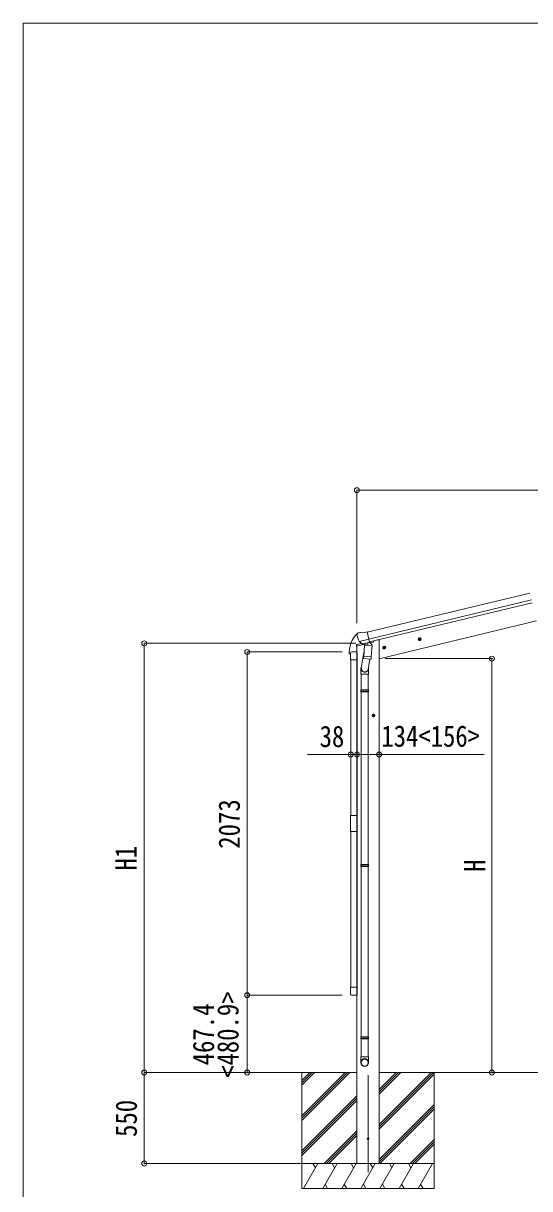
# Model space of a CAD drawing. Units: millimetres at full size, sheet at 1:30. Extents: x -8385 to 8479, y -5853 to 5787.
# Drawn here: x -8385 to -5323, y -1252 to 5787 of the extents above; entities that cross this region are included whole.
import ezdxf
from ezdxf.enums import TextEntityAlignment as Align

# ---------------------------------------------------------------- set-up
doc = ezdxf.new("R2010")
doc.units = ezdxf.units.MM
doc.header["$LTSCALE"] = 30
doc.header["$PDMODE"] = 32
doc.header["$PDSIZE"] = 30
for name, color, linetype, lineweight in [('0-0_0', 7, 'Continuous', 9), ('0-1_本体', 4, 'Continuous', 9), ('0-2_部品', 7, 'Continuous', 9), ('0-8_PARTS2', 2, 'Continuous', 9), ('0-A_寸法', 6, 'Continuous', 9), ('1-1_GLASS', 4, 'Continuous', 9), ('1-2_GLASS_SEAL', 7, 'Continuous', 9), ('1-A', 6, 'Continuous', 9), ('F-0_240', 7, 'Continuous', 9)]:
    doc.layers.add(name, color=color, linetype=linetype, lineweight=lineweight)
doc.styles.add('ＭＳ ゴシック', font='')
doc.styles.get('ＭＳ ゴシック').set_extended_font_data('MS Gothic')

msp = doc.modelspace()

# ---------------------------------------------------------------- linework, layer by layer
at = {"layer": '0-0_0'}
for p, q in [((-6367.93, -550.47), (-6880.15, -550.48)), ((-6700.93, -550.47), (-6700.93, -1250.47)), ((-6700.93, -811.2), (-6440.2, -550.47)), ((-6700.93, -825.34), (-6426.06, -550.47)), ((-6700.93, -839.48), (-6411.91, -550.47)), ((-6700.93, -627.35), (-6624.05, -550.47)), ((-6700.93, -613.21), (-6638.19, -550.47)), ((-6700.93, -599.07), (-6652.33, -550.47)), ((-6233.93, -864.7), (-5919.7, -550.47)), ((-6233.93, -878.84), (-5905.56, -550.47)), ((-6233.93, -680.85), (-6103.55, -550.47)), ((-6233.93, -666.71), (-6117.69, -550.47)), ((-6233.93, -652.57), (-6131.83, -550.47)), ((-6233.93, -550.47), (-1111.11, -550.47)), ((-6233.93, -892.98), (-5900.93, -559.98)), ((-5900.93, -550.47), (-5900.93, -1250.47)), ((-6700.93, -1023.33), (-6367.93, -690.33)), ((-6700.93, -1037.47), (-6367.93, -704.47)), ((-6700.93, -1051.61), (-6367.93, -718.62)), ((-6233.93, -1076.83), (-5900.93, -743.83)), ((-6233.93, -1090.97), (-5900.93, -757.97)), ((-6229.28, -1100.47), (-5900.93, -772.12)), ((-6565.94, -1100.47), (-6367.93, -902.46)), ((-6551.79, -1100.47), (-6367.93, -916.61)), ((-6537.65, -1100.47), (-6367.93, -930.75)), ((-6045.44, -1100.47), (-5900.93, -955.96)), ((-6031.29, -1100.47), (-5900.93, -970.11)), ((-6017.15, -1100.47), (-5900.93, -984.25)), ((-5900.93, -1100.47), (-6700.93, -1100.47)), ((-6690.64, -1250.47), (-6604.04, -1100.47)), ((-6619.04, -1126.45), (-6634.04, -1100.47)), ((-6575.17, -1250.47), (-6488.57, -1100.47)), ((-6503.57, -1126.45), (-6518.57, -1100.47)), ((-6459.7, -1250.47), (-6373.1, -1100.47)), ((-6388.1, -1126.45), (-6403.1, -1100.47)), ((-6233.93, -1100.47), (-6367.93, -1100.47)), ((-6344.23, -1250.47), (-6257.63, -1100.47)), ((-6272.63, -1126.45), (-6287.63, -1100.47)), ((-6228.76, -1250.47), (-6142.16, -1100.47)), ((-6157.16, -1126.45), (-6172.16, -1100.47)), ((-6113.29, -1250.47), (-6026.69, -1100.47)), ((-6056.69, -1100.47), (-6041.69, -1126.45)), ((-5997.82, -1250.47), (-5911.22, -1100.47)), ((-6700.93, -1250.47), (-5900.93, -1250.47)), ((-6560.17, -1224.49), (-6545.17, -1250.47)), ((-6444.7, -1224.49), (-6429.7, -1250.47)), ((-6329.23, -1224.49), (-6314.23, -1250.47)), ((-6213.76, -1224.49), (-6198.76, -1250.47)), ((-6098.29, -1224.49), (-6083.29, -1250.47)), ((-5982.82, -1224.49), (-5967.82, -1250.47))]:
    msp.add_line(p, q, dxfattribs=at)
at = {"layer": '0-1_本体'}
for p, q in [((-5323.48, 2345.9), (-6306.72, 2109.85)), ((-5313.4, 2303.93), (-6296.64, 2067.87)), ((-5309.47, 2287.56), (-6292.72, 2051.53)), ((-6233.93, 1949.41), (-5283.09, 2177.68)), ((-6233.93, 2062.53), (-6246.8, 2062.53)), ((-6233.93, 2062.53), (-6233.93, -1100.47)), ((-6367.93, 2026.25), (-6367.93, -1100.47))]:
    msp.add_line(p, q, dxfattribs=at)
at = {"layer": '0-2_部品'}
for p, q in [((-6368.17, 2093.88), (-6367.89, 2092.73)), ((-6340.96, 2041.93), (-6367.9, 2035.47)), ((-6363.95, 2102.45), (-6367.81, 2096.16)), ((-6360.86, 2104.7), (-6347.67, 2107.87)), ((-6354.39, 2054.15), (-6353.8, 2053.3)), ((-6354.12, 2053.57), (-6296.61, 2067.38)), ((-6353.8, 2053.3), (-6353.64, 2053.15)), ((-6337.26, 2038.66), (-6353.64, 2053.15)), ((-6333.11, 2105.19), (-6346.37, 2107.89)), ((-6333.11, 2105.19), (-6307.18, 2111.42)), ((-6301.99, 2045.82), (-6326.76, 2039.87)), ((-6292.03, 2048.3), (-6307.18, 2111.42)), ((-6301.44, 2045.55), (-6302.46, 2030.95)), ((-6301.75, 2045.97), (-6301.99, 2045.82)), ((-6301.75, 2045.97), (-6292.03, 2048.3)), ((-6292.4, 2049.85), (-6291.46, 2049.78)), ((-6291.46, 2049.78), (-6278.14, 2034.47)), ((-6287.7, 2045.46), (-6269.48, 2049.84)), ((-6265.64, 2057.96), (-6265.64, 2054.7)), ((-5979.25, 2069.63), (-5998.7, 2064.96)), ((-5996.27, 2065.54), (-5994.14, 2072.74)), ((-5991.1, 2060.1), (-5996.27, 2065.54)), ((-5986.64, 2057.57), (-5991.31, 2077.02)), ((-5983.81, 2061.85), (-5991.1, 2060.1)), ((-5981.67, 2069.05), (-5983.81, 2061.85)), ((-6370.2, 2025.66), (-6327.27, 2035.96)), ((-6370.2, 2032.55), (-6370.2, 2025.66)), ((-6325.67, 1989.14), (-6341.58, 1892.97)), ((-6334.56, 2038.09), (-6327.04, 2039.9)), ((-6330.35, 2038.34), (-6330.4, 2037.6)), ((-6329.65, 2036.56), (-6303.83, 2030.12)), ((-6322.73, 2031.21), (-6327.4, 1964.37)), ((-6326.76, 2039.87), (-6327.04, 2039.9)), ((-6277.04, 2028.02), (-6322.73, 2031.21)), ((-6320.95, 2034.39), (-6321.18, 2031.1)), ((-6281.72, 1961.18), (-6277.04, 2028.02)), ((-6278.14, 2034.47), (-6278.59, 2028.12)), ((-6193.17, 2018.27), (-6212.62, 2013.6)), ((-6210.19, 2014.18), (-6208.06, 2021.38)), ((-6205.03, 2008.74), (-6210.19, 2014.18)), ((-6200.56, 2006.21), (-6205.23, 2025.66)), ((-6197.73, 2010.49), (-6205.03, 2008.74)), ((-6195.6, 2017.69), (-6197.73, 2010.49)), ((-6328.26, 1951.91), (-6327.39, 1964.37)), ((-6327.87, 1950.55), (-6327.87, 1950.55)), ((-6281.72, 1961.18), (-6327.4, 1964.37)), ((-6326.42, 1949.77), (-6284.72, 1946.85)), ((-6290.15, 1947.23), (-6300.88, 1883.65)), ((-6281.73, 1961.18), (-6282.62, 1948.48)), ((-6341.74, 1855.81), (-6341.74, 1761.81)), ((-6299.74, 1855.81), (-6299.74, 1761.81)), ((-6297.74, 1890.46), (-6297.74, 1855.81)), ((-6343.74, 1759.81), (-6342.74, 1761.81)), ((-6298.74, 1761.81), (-6342.74, 1761.81)), ((-6297.74, 1759.81), (-6298.74, 1761.81)), ((-6343.74, 1759.81), (-6343.74, 1751.81)), ((-6297.74, 1759.81), (-6343.74, 1759.81)), ((-6343.74, 1751.81), (-6342.74, 1749.81)), ((-6297.74, 1751.81), (-6343.74, 1751.81)), ((-6298.74, 1749.81), (-6342.74, 1749.81)), ((-6341.74, 1749.81), (-6341.74, 705.47)), ((-6299.74, 1749.81), (-6299.74, 705.47)), ((-6297.74, 1751.81), (-6298.74, 1749.81)), ((-6297.74, 1759.81), (-6297.74, 1751.81)), ((-6257.53, 1606.02), (-6277.53, 1606.02)), ((-6275.03, 1606.02), (-6271.28, 1612.52)), ((-6271.28, 1599.52), (-6275.03, 1606.02)), ((-6263.77, 1599.52), (-6271.28, 1599.52)), ((-6267.53, 1596.02), (-6267.53, 1616.02)), ((-6260.02, 1606.02), (-6263.77, 1599.52)), ((-6343.74, 703.47), (-6342.74, 705.47)), ((-6298.74, 705.47), (-6342.74, 705.47)), ((-6297.74, 703.47), (-6298.74, 705.47)), ((-6343.74, 703.47), (-6343.74, 695.47)), ((-6297.74, 703.47), (-6343.74, 703.47)), ((-6343.74, 695.47), (-6342.74, 693.47)), ((-6297.74, 695.47), (-6343.74, 695.47)), ((-6298.74, 693.47), (-6342.74, 693.47)), ((-6341.74, 693.47), (-6341.74, -334.57)), ((-6299.74, 693.47), (-6299.74, -334.57)), ((-6297.74, 695.47), (-6298.74, 693.47)), ((-6297.74, 703.47), (-6297.74, 695.47)), ((-6343.74, -336.57), (-6342.74, -334.57)), ((-6343.74, -336.57), (-6343.74, -344.57)), ((-6297.74, -336.57), (-6343.74, -336.57)), ((-6343.74, -344.57), (-6342.74, -346.57)), ((-6297.74, -344.57), (-6343.74, -344.57)), ((-6298.74, -334.57), (-6342.74, -334.57)), ((-6298.74, -346.57), (-6342.74, -346.57)), ((-6341.74, -346.57), (-6341.74, -456.57)), ((-6299.74, -346.57), (-6299.74, -456.57)), ((-6297.74, -336.57), (-6298.74, -334.57)), ((-6297.74, -344.57), (-6298.74, -346.57)), ((-6297.74, -336.57), (-6297.74, -344.57)), ((-6297.74, -456.57), (-6343.74, -456.57)), ((-6343.74, -490.71), (-6343.74, -456.57)), ((-6297.74, -490.71), (-6297.74, -456.57))]:
    msp.add_line(p, q, dxfattribs=at)
for points in [[(-6333.72, 2038.2), (-6332.19, 2038.57), (-6295.49, 2047.38), (-6293.96, 2047.75)], [(-5994.14, 2072.74), (-5986.84, 2074.49), (-5981.67, 2069.05)], [(-6208.06, 2021.38), (-6200.76, 2023.13), (-6195.6, 2017.69)], [(-6297.74, 1855.81), (-6343.74, 1855.81), (-6343.74, 1890.16)], [(-6271.28, 1612.52), (-6263.77, 1612.52), (-6260.02, 1606.02)]]:
    msp.add_lwpolyline(points, dxfattribs=at)
for centre, radius in [((-5988.97, 2067.29), 8.5), ((-5988.97, 2067.29), 7.7), ((-5988.97, 2067.29), 6.5), ((-6202.89, 2015.94), 8.5), ((-6202.89, 2015.94), 7.7), ((-6202.89, 2015.94), 6.5), ((-6267.53, 1606.02), 8.5), ((-6267.53, 1606.02), 7.7), ((-6267.53, 1606.02), 6.5)]:
    msp.add_circle(centre, radius, dxfattribs=at)
at = {"layer": '0-2_部品', "color": 4}
msp.add_circle((-6300.73, -950.47), 5, dxfattribs=at)
at = {"layer": '0-2_部品'}
for centre, radius, start, end in [((-6171.09, 2139.98), 202.4, 193.5, 205.09125), ((-6359.69, 2099.84), 5, 103.5, 148.5), ((-6346.97, 2104.95), 3, 78.5, 103.5), ((-6300.84, 2045.47), 0.604, 100.59842, 172.20595), ((-6294.07, 2048.23), 0.5, 283.5, 318.76246), ((-6270.64, 2054.7), 5, 283.5, 0), ((-6367.2, 2032.55), 3, 103.5, 180), ((-6333.84, 2038.69), 0.5, 248.23754, 283.5), ((-6330.85, 2038.37), 0.5, 356, 103.5), ((-6329.41, 2037.53), 1, 176, 256), ((-6303.48, 2031.09), 1.03, 250.03897, 351.96569), ((-6326.32, 1951.73), 1.95, 175.04017, 217.47766), ((-6326.28, 1951.76), 2, 217.40962, 266), ((-6284.58, 1948.85), 2, 266, 349.46843), ((-6313.74, 1890.16), 30, 177.45142, 180)]:
    msp.add_arc(centre, radius, start, end, dxfattribs=at)
for centre, major_axis, ratio, start_param, end_param in [((-6365.25, 2094.59), (-1.57, -2.57), 0.99628, 4.712389, 5.4996506), ((-6335.28, 2040.92), (-0.73, -2.92), 0.997631, 5.8041905, 6.6006116), ((-6335.22, 2041.14), (2.63, 3.16), 0.650902, 4.0958226, 4.1686332), ((-6335.25, 2041.02), (-0.73, -2.92), 0.997631, 0.3902369, 0.4789948), ((-6320.74, 1890.46), (23, 0), 0.996195, 2.5560258, 6.5663028), ((-6320.74, 1890.46), (21, 0), 0.996195, 2.9349147, 5.9512394), ((-6320.74, -488.97), (-23, 0), 0.996195, 3.1415927, 6.2831853), ((-6320.74, -490.71), (-23, 0), 0.996195, 3.1415927, 6.2831853), ((-6320.74, -490.71), (0, -23.43), 0.981806, 4.712389, 7.8539816)]:
    msp.add_ellipse(centre, major_axis=major_axis, ratio=ratio, start_param=start_param, end_param=end_param, dxfattribs=at)
msp.add_ellipse((-6320.74, -490.71), major_axis=(21, 0), ratio=0.996195, dxfattribs=at)
at = {"layer": '0-8_PARTS2'}
msp.add_line((-6300.73, -1151.41), (-6300.73, -567.46), dxfattribs=at)
at = {"layer": '0-A_寸法'}
for p, q in [((-6368.23, 2967.06), (-6368.23, 2164.72)), ((-6368.23, 2967.06), (-976.21, 2967.06)), ((-7654.01, 2042.23), (-6375.18, 2042.23)), ((-7654.01, -550.48), (-7654.01, 2042.23)), ((-7031.5, 1989.89), (-7031.5, -83.11)), ((-5552.31, 1949.51), (-6197.44, 1949.51)), ((-5552.31, -550.48), (-5552.31, 1949.51)), ((-7654.01, -550.48), (-6704.99, -550.48)), ((-7654.01, -550.48), (-6707.74, -550.48)), ((-7654.01, -550.48), (-7654.01, -1100.47)), ((-5552.31, -550.48), (-5864.88, -550.48)), ((-7654.01, -1100.47), (-6706.02, -1100.47))]:
    msp.add_line(p, q, dxfattribs=at)
msp.add_lwpolyline([(-5599.12, 1370.78), (-6233.73, 1370.78), (-6367.73, 1370.78)], dxfattribs=at)
for p in [(-6368.23, 2967.06), (-7654.01, 2042.23), (-5552.31, 1949.51), (-6233.73, 1370.78), (-7654.01, -550.48), (-5552.31, -550.48), (-7654.01, -1100.47)]:
    msp.add_point(p, dxfattribs=at)
at = {"layer": '1-1_GLASS'}
for p, q in [((-6405.65, 1941.49), (-6405.65, 1002.49)), ((-6367.65, 1941.49), (-6367.65, 1002.49)), ((-6405.65, 904.49), (-6405.65, -34.51)), ((-6367.65, -34.51), (-6367.65, 904.49))]:
    msp.add_line(p, q, dxfattribs=at)
at = {"layer": '1-2_GLASS_SEAL'}
for p, q in [((-6414.16, 1989.98), (-6414.16, 1978.22)), ((-6413.66, 1977.72), (-6407.39, 1977.72)), ((-6406.89, 1984.99), (-6406.89, 1978.22)), ((-6406.65, 1941.49), (-6406.65, 1985.19)), ((-6401.15, 1990.69), (-6372.15, 1990.69)), ((-6400.89, 1990.99), (-6367.65, 1990.99)), ((-6366.65, 1985.19), (-6366.65, 1941.49)), ((-6366.65, 1941.49), (-6406.65, 1941.49)), ((-6406.65, -34.51), (-6406.65, -78.21)), ((-6366.65, -34.51), (-6406.65, -34.51)), ((-6366.65, -78.21), (-6366.65, -34.51)), ((-6401.15, -83.71), (-6372.15, -83.71))]:
    msp.add_line(p, q, dxfattribs=at)
msp.add_lwpolyline([(-6406.65, 1002.49), (-6366.65, 1002.49), (-6366.65, 904.49), (-6406.65, 904.49)], close=True, dxfattribs=at)
for centre, radius, start, end in [((-6261.9, 1989.98), 152.26, 135.14293, 180), ((-6365.41, 2092), 6.95, 95.39711, 129.45641), ((-6413.66, 1978.22), 0.5, 180, 270), ((-6407.39, 1978.22), 0.5, 270, 0), ((-6400.89, 1984.99), 6, 90, 180), ((-6401.15, 1985.19), 5.5, 90, 180), ((-6372.15, 1985.19), 5.5, 0, 90), ((-6401.15, -78.21), 5.5, 180, 270), ((-6372.15, -78.21), 5.5, 270, 0)]:
    msp.add_arc(centre, radius, start, end, dxfattribs=at)
at = {"layer": '1-A'}
for p, q in [((-7031.5, 1989.89), (-6457.97, 1989.89)), ((-6367.73, 1370.78), (-6667.73, 1370.78)), ((-6367.73, 1370.78), (-6405.75, 1370.78)), ((-7031.5, -83.11), (-6457.97, -83.11)), ((-7031.5, -550.48), (-7031.5, -83.11)), ((-7031.5, -550.48), (-6457.97, -550.48))]:
    msp.add_line(p, q, dxfattribs=at)
for p in [(-7031.5, 1989.89), (-6405.75, 1370.78), (-6367.73, 1370.78), (-7031.5, -83.11), (-7031.5, -550.48)]:
    msp.add_point(p, dxfattribs=at)
at = {"layer": 'F-0_240', "color": 5}
for q in [(-8385.45, -5852.66), (8054.55, 5787.34)]:
    msp.add_line((-8385.45, 5787.34), q, dxfattribs=at)

# ---------------------------------------------------------------- texts
at = {"layer": '0-A_寸法', "color": 7, "style": 'ＭＳ ゴシック', "width": 0.85}
msp.add_text('134<156>', height=129, dxfattribs=at).set_placement((-6220.43, 1378.78), align=Align.BOTTOM_LEFT)
for s, p in [('H1', (-7662.01, 669.88)), ('H', (-5552.31, 661.52)), ('550', (-7660.01, -939.47))]:
    msp.add_text(s, height=129, rotation=90, dxfattribs=at).set_placement(p, align=Align.BOTTOM_LEFT)
at = {"layer": '1-A', "color": 7, "style": 'ＭＳ ゴシック', "width": 0.85}
msp.add_text('38', height=129, dxfattribs=at).set_placement((-6593.73, 1376.78), align=Align.BOTTOM_LEFT)
for s, p in [('2073', (-7037.5, 801.39)), ('<480.9>', (-7045.38, -582.79)), ('467.4', (-7192.96, -506.79))]:
    msp.add_text(s, height=129, rotation=90, dxfattribs=at).set_placement(p, align=Align.BOTTOM_LEFT)

doc.saveas('drawing.dxf')
